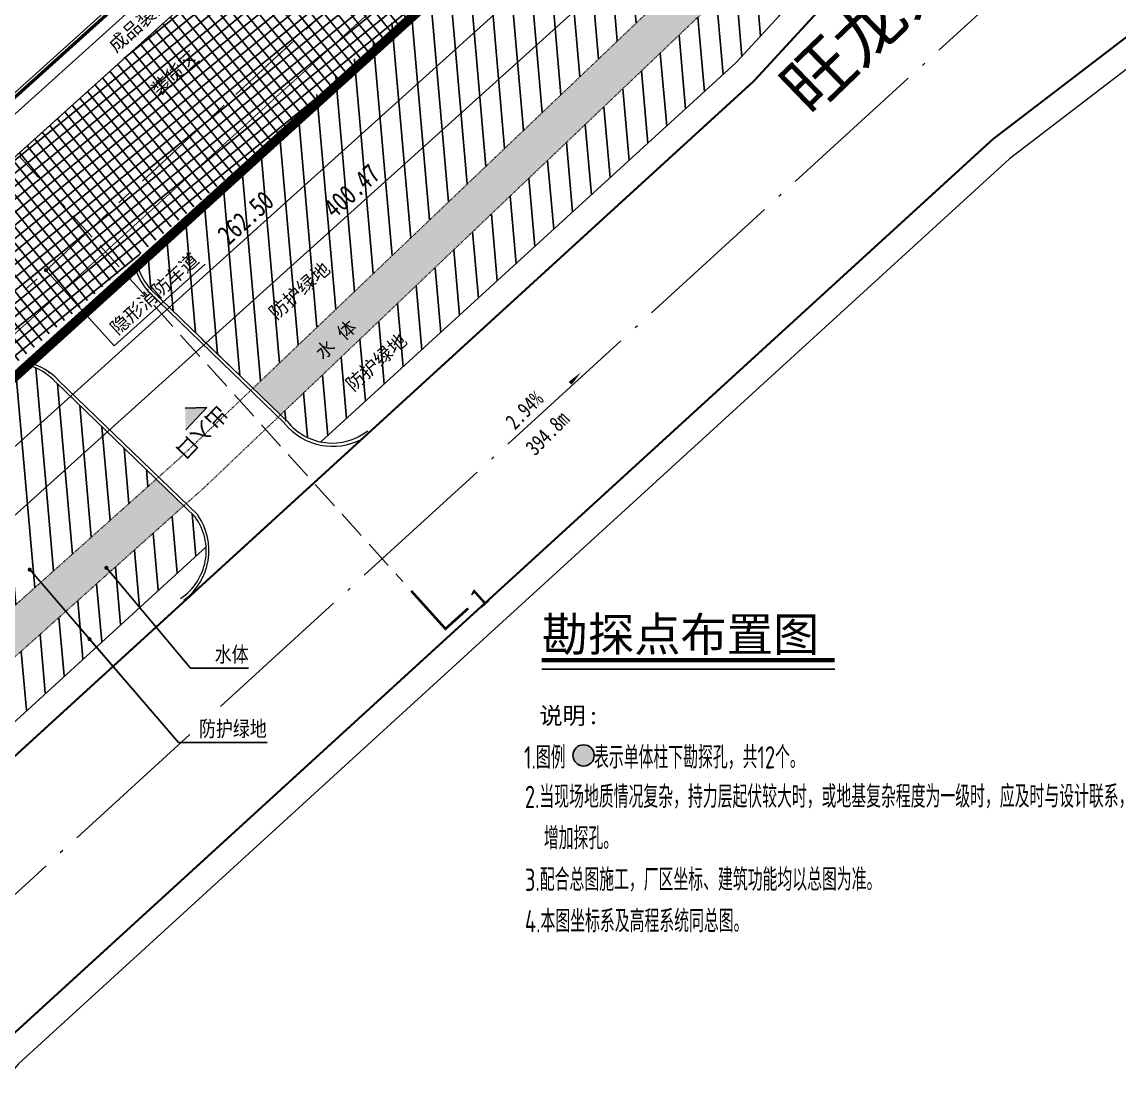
# Model space of a CAD drawing. Header units: millimetres. Extents: x 827 to 546581, y 88 to 2717140.
# Drawn here: x 545179.7 to 545351.7, y 2716458.6 to 2716625.2 of the extents above; entities that cross this region are included whole.
import ezdxf

# ---------------------------------------------------------------- set-up
doc = ezdxf.new("R2010")
doc.units = ezdxf.units.MM
doc.header["$MEASUREMENT"] = 0
doc.header["$PDMODE"] = 35
doc.header["$PDSIZE"] = 0.4
for name, pattern in [('ACAD_ISO04W100', [30.5, 24, -3, 0.5, -3]), ('CENTERX2', [4, 2.5, -0.5, 0.5, -0.5]), ('CONTINOUS', [0]), ('DASH', [0.35, 0.25, -0.1]), ('DOTE', [2.4200000000000004, 2, -0.2, 0.02, -0.2]), ('X5', [3, 2, -1])]:
    doc.linetypes.add(name, pattern=pattern)
doc.layers.get('0').update_dxf_attribs({"linetype": 'CONTINUOUS'})
doc.layers.get('Defpoints').update_dxf_attribs({"linetype": 'CONTINUOUS'})
for name, color, linetype in [('+0图框', 7, 'CONTINUOUS'), ('0-路名 道路命名规划', 7, 'CONTINUOUS'), ('00城市蓝线', 5, 'CONTINUOUS'), ('2D_ROOF', 7, 'CONTINUOUS'), ('A-Anno-Dims', 3, 'CONTINUOUS'), ('A-Anno-Note', 241, 'CONTINUOUS'), ('A-Detl-Patt', 8, 'CONTINUOUS'), ('DIM_ELEV', 3, 'CONTINUOUS'), ('DIM_LEAD', 3, 'CONTINUOUS'), ('DIM_SYMB', 3, 'CONTINUOUS'), ('PDF_0-规划道路', 7, 'CONTINUOUS'), ('PDF_PUB_DIM', 7, 'CONTINUOUS'), ('PDF_防护绿地', 7, 'CONTINUOUS'), ('PUB_TEXT', 7, 'CONTINUOUS'), ('RD-侧石线', 5, 'CONTINUOUS'), ('ROAD', 2, 'CONTINUOUS'), ('ROAD_DOTE', 1, 'CENTERX2'), ('勘探孔', 131, 'CONTINUOUS')]:
    doc.layers.add(name, color=color, linetype=linetype)
doc.layers.add('00地块边界', color=212, linetype='CONTINOUS', lineweight=25)
doc.layers.add('RD-红线', color=7, linetype='CONTINUOUS', lineweight=40)
doc.layers.add('PDF_建筑', color=7, linetype='CONTINUOUS', true_color=0x999999)
doc.styles.add('-宋体_T3', font='', dxfattribs={"width": 0.8})
doc.styles.add('-宋体_T3_T3', font='', dxfattribs={"width": 0.8})
doc.styles.add('TSSD_Dimension', font='tssdeng.shx', dxfattribs={"width": 0.7, "bigfont": 'MSI_FSX.SHX'})
doc.styles.add('宋体', font='')
doc.styles.add('黑体', font='')
doc.styles.get('-宋体_T3').set_extended_font_data('SimSun')
doc.styles.get('-宋体_T3_T3').set_extended_font_data('SimSun')
doc.styles.get('宋体').set_extended_font_data('SimSun')
doc.styles.get('黑体').set_extended_font_data('SimHei')
doc.dimstyles.new('_TCH_ARCH&&1', dxfattribs={"dimtxt": 3.037974683544304, "dimasz": 1, "dimexe": 2.5, "dimexo": 3, "dimgap": 1, "dimtad": 1, "dimzin": 0, "dimdsep": 46, "dimtxsty": '-宋体_T3_T3', "dimblk": 'ARCHTICK', "dimcen": 0.09, "dimclrt": 7, "dimazin": 2, "dimtfac": 1, "dimtix": 1, "dimtmove": 2, "dimatfit": 3, "dimfxl": 1, "dimtolj": 1, "dimtzin": 0, "dimarcsym": 0})

# ---------------------------------------------------------------- blocks, each defined once
blk = doc.blocks.new('A$C7F00770D')
at = {"layer": 'DIM_ELEV', "linetype": 'Continuous'}
blk.add_hatch(color=256, dxfattribs=at).paths.add_polyline_path([(201.4421987362439, -278.5198374609463), (201.5332511247834, -281.9127284791321), (204.8350897546625, -278.4287850721739)])
for p in [(201.4421987362439, -278.5198374609463), (201.5332511247834, -281.9127284791321)]:
    blk.add_line(p, (204.8350897546625, -278.4287850721739), dxfattribs=at)
at = {"layer": 'DIM_LEAD'}
for p, q in [((190.3451944392873, -268.7849757568911), (204.5754492634442, -255.9575629057363)), ((179.6281146140536, -256.8958459189162), (190.3451944392873, -268.7849757568911))]:
    blk.add_line(p, q, dxfattribs=at)
at = {"layer": 'DIM_LEAD', "linetype": 'Continuous'}
for p, q in [((177.0898707470624, -303.8361810212955), (200.4148481894517, -330.9683120134287)), ((189.1055774708511, -303.5674964208156), (202.2818783539115, -319.3036189475097)), ((186.4623157941969, -314.7384169339202), (200.4148481894517, -330.9683120134287)), ((202.2818783539115, -319.3036189475097), (211.3714858406456, -319.3036189475097)), ((200.4148481894517, -330.9683120134287), (214.3001650004881, -330.9683120134287))]:
    blk.add_line(p, q, dxfattribs=at)
at = {"layer": 'DIM_LEAD', "const_width": 0.32}
blk.add_lwpolyline([(179.4689724829514, -256.8792995563708, 1), (179.7872567451559, -256.9123922814615, 1)], format="xyb", close=True, dxfattribs=at)
at = {"layer": 'DIM_LEAD', "linetype": 'Continuous', "const_width": 0.3200000000000001}
for points in [[(176.9855667146621, -303.7148522580974, 1), (177.1941747794626, -303.9575097844936, 1)], [(189.002859022934, -303.4448223793879, 1), (189.2082959187683, -303.6901704622433, 1)], [(186.3580117617967, -314.6170881707221, 1), (186.5666198265972, -314.8597456971183, 1)]]:
    blk.add_lwpolyline(points, format="xyb", close=True, dxfattribs=at)
at = {"layer": '0-路名 道路命名规划', "lineweight": 0, "style": '黑体'}
blk.add_text('旺龙大道', height=8, rotation=43.99789581070289, dxfattribs=at).set_placement((299.5158688089577, -232.9928604881279))
at = {"layer": 'A-Anno-Note', "style": '宋体'}
blk.add_text('隐形消防车道', height=2.126582278481013, rotation=42.03207895462184, dxfattribs=at).set_placement((190.8675668567885, -267.1831978913397))
at = {"layer": 'PUB_TEXT', "color": 4, "style": '宋体'}
for s, p in [('成品装货平台', (190.6048819407588, -222.9080760898069, -1327.229426195475)), ('装货区', (197.3071464422392, -229.7440938679501))]:
    blk.add_text(s, height=2.126582278481008, rotation=42.00000002532022, dxfattribs=at).set_placement(p)
at = {"layer": 'PUB_TEXT', "style": '宋体'}
for s, p in [('防护绿地', (215.7499896825757, -264.7743005850352)), ('体', (226.3743911051424, -268.0248858728446)), ('水', (223.0029593905201, -271.0605366239324)), ('防护绿地', (227.7801314156968, -275.9957884238102))]:
    blk.add_text(s, height=2.126582278481008, rotation=42, dxfattribs=at).set_placement(p)
at = {"layer": 'PUB_TEXT', "linetype": 'Continuous', "style": '宋体'}
blk.add_text('出入口', height=2.430379746835443, rotation=226.5372335022147, dxfattribs=at).set_placement((206.6392250200734, -277.9207332408987))
at = {"layer": 'PUB_TEXT', "linetype": 'Continuous', "style": '-宋体_T3', "width": 0.8}
for s, p in [('水体', (206.100262211985, -318.3436189475469)), ('防护绿地', (203.6280974899419, -330.0083120134659))]:
    blk.add_text(s, height=2.430379746835443, dxfattribs=at).set_placement(p)
blk = doc.blocks.new('_ArchTick')
at = {"color": 0, "linetype": 'ByBlock', "const_width": 0.15}
blk.add_lwpolyline([(-0.5, -0.5), (0.5, 0.5)], dxfattribs=at)
blk = doc.blocks.new('*D373')
at = {"layer": 'A-Anno-Dims', "color": 0, "linetype": 'Continuous', "lineweight": -2, "transparency": 16777216}
for p, q in [((545305.650642283, 2716689.750464005), (545315.5562278903, 2716678.761575677)), ((545118.9052169963, 2716504.862524643), (545313.8823614505, 2716680.618500861)), ((545110.6734978289, 2716513.994487787), (545120.5790834362, 2716503.005599458))]:
    blk.add_line(p, q, dxfattribs=at)
at = {"layer": 'Defpoints', "color": 0, "linetype": 'Continuous', "transparency": 16777216}
for p in [(545303.6420025555, 2716691.978774227), (545313.8823614505, 2716680.618500861), (545108.6648581014, 2716516.222798008)]:
    blk.add_point(p, dxfattribs=at)
at = {"layer": 'A-Anno-Dims', "color": 0, "linetype": 'Continuous', "lineweight": -2, "transparency": 16777216}
for p, rotation in [((545313.8823614505, 2716680.618500861), 42.03207895455157), ((545118.9052169963, 2716504.862524643), 222.0320789545516)]:
    blk.add_blockref('_ArchTick', p, dxfattribs=dict(at, rotation=rotation))
at = {"layer": 'A-Anno-Dims', "color": 7, "linetype": 'Continuous', "transparency": 16777216, "insert": (545214.7868774412, 2716594.523160929), "char_height": 3.037974683544304, "attachment_point": 5, "rotation": 42.032078954560845, "style": '-宋体_T3_T3'}
blk.add_mtext('\\A1;262.50', dxfattribs=at)
blk = doc.blocks.new('*D391')
at = {"layer": 'A-Anno-Dims', "color": 0, "linetype": 'Continuous', "lineweight": -2, "transparency": 16777216}
for p, q in [((545368.154942181, 2716746.092987099), (545383.4169004315, 2716729.161938138)), ((545084.287767963, 2716462.887227645), (545381.7430339917, 2716731.018863323)), ((545070.6996761523, 2716477.961351421), (545085.9616344029, 2716461.03030246))]:
    blk.add_line(p, q, dxfattribs=at)
at = {"layer": 'Defpoints', "color": 0, "linetype": 'Continuous', "transparency": 16777216}
for p in [(545366.1463024532, 2716748.321297321), (545381.7430339917, 2716731.018863323), (545068.6910364246, 2716480.189661643)]:
    blk.add_point(p, dxfattribs=at)
at = {"layer": 'A-Anno-Dims', "color": 0, "linetype": 'Continuous', "lineweight": -2, "transparency": 16777216}
for p, rotation in [((545381.7430339917, 2716731.018863323), 42.03207895452839), ((545084.287767963, 2716462.887227645), 222.0320789545284)]:
    blk.add_blockref('_ArchTick', p, dxfattribs=dict(at, rotation=rotation))
at = {"layer": 'A-Anno-Dims', "color": 7, "linetype": 'Continuous', "transparency": 16777216, "insert": (545231.4084891952, 2716598.735693662), "char_height": 3.037974683544304, "attachment_point": 5, "rotation": 42.03207895453826, "style": '-宋体_T3_T3'}
blk.add_mtext('\\A1;400.47', dxfattribs=at)
blk = doc.blocks.new('勘探孔')
at = {"layer": '勘探孔', "linetype": 'ByBlock', "ltscale": 15}
blk.add_hatch(color=256, dxfattribs=at).paths.add_polyline_path([(2.517563205910847, -0.3100133184343576, 1), (-2.517563206842169, 0.3100133184343576, 1)])
blk.add_circle((-5.820766091346741e-10, -9.313225746154785e-10), 2.536578947368418, dxfattribs=at)

msp = doc.modelspace()

# ---------------------------------------------------------------- hatches: boundary and pattern name
at = {"linetype": 'Continuous'}
h = msp.add_hatch(dxfattribs=at)
h.set_pattern_fill('ANSI31', color=252, scale=2, angle=50, style=0)
h.set_pattern_definition([(94.99999999999984, (0, 0), (-3.162918166441292, -0.2767194832238142), [])])
edge = h.paths.add_edge_path()
edge.add_arc((545178.354126596, 2716562.700324434), 8.996154929410991, 42.37442761357152, 75.2400298240078)
edge.add_line((545180.6460789875, 2716571.399620828), (545252.4973439019, 2716636.556782735))
edge.add_line((545252.4973439019, 2716636.556782735), (545073.7778906869, 2716474.546497819))
edge.add_line((545073.7778906869, 2716474.546497819), (545084.5748748926, 2716462.328890928))
edge.add_line((545084.5748748926, 2716462.328890928), (545091.0903891209, 2716455.457648219))
edge.add_line((545091.0903891209, 2716455.457648219), (545200.7699336613, 2716553.544124873))
edge.add_line((545200.7699336613, 2716553.544124873), (545198.5652474031, 2716555.676456563))
edge.add_line((545198.5652474031, 2716555.676456563), (545185.0000920357, 2716568.763487543))
edge = h.paths.add_edge_path()
edge.add_line((545313.8779938732, 2716819.145003716), (545306.4130760801, 2716812.415989824))
edge.add_line((545306.4130760801, 2716812.415989824), (545306.7197352886, 2716811.998646995))
edge.add_arc((545340.5652240469, 2716836.867963242), 41.99999999875582, 216.3080622474967, 223.2233508830998)
edge.add_line((545309.9602616938, 2716808.104509359), (545366.146302453, 2716748.321297321))
edge.add_line((545366.146302453, 2716748.321297321), (545358.755024363, 2716740.594166126))
edge.add_line((545358.755024363, 2716740.594166126), (545197.8618066343, 2716587.034244314))
edge.add_arc((545206.4328695755, 2716589.324352973), 8.871737011975657, 194.959447258719, 222.802827689614)
edge.add_line((545199.9237086759, 2716583.296207156), (545215.9443236397, 2716567.80136527))
edge.add_line((545215.9443236397, 2716567.80136527), (545376.0819224374, 2716720.454983096))
edge.add_arc((545360.9021257426, 2716736.378982981), 22.00000000114079, 313.6293773527043, 403.2233508756487)
edge.add_line((545376.9332965019, 2716751.445554061), (545317.2471302784, 2716814.952978378))
edge.add_arc((545340.5651968248, 2716836.867990853), 31.99999998826706, 216.308062248572, 223.2233508842561, ccw=False)
edge.add_line((545314.77815778, 2716817.919940385), (545313.8779938732, 2716819.145003716))
edge = h.paths.add_edge_path()
edge.add_line((545303.7995971525, 2716831.606825388), (545304.3539792041, 2716832.106555543))
edge.add_line((545304.3539792041, 2716832.106555543), (545291.7625981973, 2716849.242589366))
edge.add_arc((545282.0924585523, 2716842.137070437), 12.00000000000835, 36.30806225173836, 43.22335088579499)
edge.add_line((545290.8367335103, 2716850.355200118), (545278.6514180928, 2716863.320649998))
edge.add_arc((545003.598643605, 2716604.817871905), 377.4622034524046, 43.2233508738362, 43.53830323132916)
edge.add_arc((545291.7245720263, 2716878.60547671), 20.00000000003543, 187.0494376132561, 223.5383032375584, ccw=False)
edge.add_line((545271.8757594799, 2716876.1509624), (545267.7928404828, 2716892.288641907))
edge.add_line((545267.7928404828, 2716892.288641907), (545261.2274170071, 2716898.225689517))
edge.add_arc((545003.5986436168, 2716604.817871829), 390.4622034966833, 48.71502481287666, 55.35974166318886)
edge.add_line((545225.5459400248, 2716926.065642213), (545219.121031597, 2716930.05326002))
edge.add_line((545219.121031597, 2716930.05326002), (545216.2643406724, 2716931.689948299))
edge.add_line((545216.2643406724, 2716931.689948299), (545213.5071156549, 2716933.806446545))
edge.add_line((545213.5071156549, 2716933.806446545), (545211.4496508258, 2716935.360896505))
edge.add_arc((545003.5986439091, 2716604.817872292), 390.4622029495393, 57.83762873389965, 61.12002697530647)
edge.add_line((545192.1826522505, 2716946.719618017), (545182.3091712146, 2716950.351981902))
edge.add_line((545182.3091712146, 2716950.351981902), (545165.281086544, 2716959.466997714))
edge.add_line((545165.281086544, 2716959.466997714), (545164.2971653583, 2716960.024865997))
edge.add_line((545164.2971653583, 2716960.024865997), (545155.5140178317, 2716953.629925875))
edge.add_arc((545003.5964137195, 2716604.816003335), 380.4603934666534, 47.49218237186187, 66.46561255316851, ccw=False)
edge.add_line((545260.6700005567, 2716885.285755621), (545261.9513804204, 2716874.923677627))
edge.add_arc((545291.72459924, 2716878.605449093), 30.00000000005664, 187.0494376127876, 223.5383032375584)
edge.add_arc((545003.598670904, 2716604.817844376), 367.4622033299877, 43.22335087284807, 43.53830323036448, ccw=False)
edge.add_line((545271.3645495072, 2716856.472180981), (545283.5498649245, 2716843.506731101))
edge.add_arc((545282.0924857571, 2716842.137042812), 2.000000011518925, 36.308062274316114, 43.22335091136432, ccw=False)
edge.add_line((545283.7041757067, 2716843.321295974), (545294.5334010591, 2716828.583439038))
edge.add_arc((545295.765038244, 2716840.520066278), 12.00000000036715, 264.1089916997461, 312.0320789385672)
h = msp.add_hatch(dxfattribs=at)
h.set_pattern_fill('水', color=252, scale=2, style=0)
h.set_pattern_definition([(0, (0, 0), (4, 4), [1.6, -6.4]), (45, (3.199999999953434, 0.7999999998137355), (8.881784197001252e-16, 8.000000000152198), [2.262736, -3.394112, 2.262744, -3.394116496]), (135, (6.400000000023283, 0.7999999998137355), (-8.000000000152198, 8.881784197001252e-16), [2.262736, -3.394112, 2.262744, -3.394116496]), (26.56505119999999, (1.599999999976717, 0), (7.999999998211898, 6.778224204140315e-09), [1.7888, -16.099743816]), (26.56505119999999, (5.599999999976717, 4), (7.999999998211898, 6.778224204140315e-09), [1.7888, -16.099743816]), (333.4349488, (6.400000000023283, 0.7999999998137355), (7.999999998211898, -6.778229533210833e-09), [1.7888, -16.099743816]), (333.4349488, (2.400000000023283, 4.799999999813735), (7.999999998211898, -6.778229533210833e-09), [1.7888, -16.099743816])])
h.paths.add_polyline_path([(545200.7699336613, 2716553.544124873), (545091.090389122, 2716455.45764822), (545095.2205895901, 2716451.101950596), (545205.0940894153, 2716549.361881567)])
edge = h.paths.add_edge_path()
edge.add_line((545304.3539792054, 2716832.106555544), (545308.8329323793, 2716836.143966131))
edge.add_line((545308.8329323793, 2716836.143966131), (545296.5976680215, 2716852.795348831))
edge.add_arc((545282.0924585564, 2716842.137070442), 17.99999999583662, 36.30806224679047, 43.22335088000766)
edge.add_line((545295.2088709915, 2716854.46426496), (545283.0235555392, 2716867.429714876))
edge.add_arc((545003.598643471, 2716604.817871838), 383.4622035980967, 43.22335087504923, 43.53830322537004)
edge.add_arc((545291.7245720269, 2716878.605476711), 13.99999999937295, 185.6514153999266, 223.5383032285261, ccw=False)
edge.add_line((545277.7926199863, 2716877.226813473), (545275.9152464468, 2716884.647105798))
edge.add_arc((545003.5986436352, 2716604.817871851), 390.4622034693213, 45.77953226993796, 47.03952001964348)
edge.add_line((545269.6961923292, 2716890.567459632), (545267.792840484, 2716892.288641909))
edge.add_line((545267.792840484, 2716892.288641909), (545271.8757594811, 2716876.150962401))
edge.add_arc((545291.7245720275, 2716878.605476711), 19.99999999997979, 187.0494376132561, 223.5383032340162)
edge.add_arc((545003.5986435633, 2716604.817871883), 377.4622035001911, 43.22335087293612, 43.53830322970191, ccw=False)
edge.add_line((545278.65141809, 2716863.320650004), (545291.3332781839, 2716849.826865412))
edge.add_line((545291.3332781839, 2716849.826865412), (545304.3539792054, 2716832.106555544))
edge = h.paths.add_edge_path()
edge.add_line((545318.3569470483, 2716823.182414304), (545313.8779938744, 2716819.145003716))
edge.add_line((545313.8779938744, 2716819.145003716), (545314.7781577792, 2716817.919940389))
edge.add_arc((545340.5651968252, 2716836.867990856), 31.9999999885662, 216.3080622461175, 223.2233508802922)
edge.add_line((545317.247130277, 2716814.952978382), (545376.933296503, 2716751.445554063))
edge.add_arc((545360.9021257451, 2716736.378982982), 21.99999999993561, -46.37062264909241, 43.223350878816404, ccw=False)
edge.add_line((545376.0819224385, 2716720.454983097), (545215.9443236401, 2716567.80136527))
edge.add_line((545215.9443236401, 2716567.80136527), (545220.2607018315, 2716563.626644277))
edge.add_line((545220.2607018315, 2716563.626644277), (545380.2218669914, 2716716.112074038))
edge.add_arc((545360.9021257462, 2716736.378982982), 27.99999999904844, 313.6293773495537, 403.2233508806779)
edge.add_line((545381.3054339824, 2716755.554618903), (545321.6192677572, 2716819.062043222))
edge.add_arc((545340.5651968267, 2716836.867990853), 25.99999998782973, 216.3080622421876, 223.2233508763398, ccw=False)
edge.add_line((545319.6132276031, 2716821.472699852), (545318.3569470483, 2716823.182414304))
h = msp.add_hatch(dxfattribs=at)
h.set_pattern_fill('ANSI31', color=252, scale=2, angle=50, style=0)
h.set_pattern_definition([(94.99999999999984, (542674, 2716314), (-3.162918166441292, -0.2767194832238142), [])])
edge = h.paths.add_edge_path()
edge.add_line((545206.4174574853, 2716548.081944495), (545205.1065601145, 2716549.349820138))
edge.add_line((545205.1065601145, 2716549.349820138), (545095.22058959, 2716451.101950596))
edge.add_line((545095.22058959, 2716451.101950596), (545097.9740565692, 2716448.198152179))
edge.add_line((545097.9740565692, 2716448.198152179), (545100.4038199084, 2716445.635730697))
edge.add_arc((544376.4916211418, 2717313.312477735), 1130.005225153225, 309.8386117566581, 310.5671046066482)
edge.add_line((545111.3771709957, 2716454.909869695), (545135.9536275205, 2716476.575201312))
edge.add_line((545135.9536275205, 2716476.575201312), (545154.7614802109, 2716494.051102312))
edge.add_line((545154.7614802109, 2716494.051102312), (545208.5826565289, 2716542.932205613))
edge.add_line((545208.5826565289, 2716542.932205613), (545206.889593498, 2716547.617710905))
edge.add_line((545206.889593498, 2716547.617710905), (545206.4174574853, 2716548.081944495))
edge = h.paths.add_edge_path()
edge.add_line((545318.9549440858, 2716823.721459807), (545318.3569470482, 2716823.182414304))
edge.add_line((545318.3569470482, 2716823.182414304), (545319.6132276041, 2716821.47269985))
edge.add_arc((545340.5651968254, 2716836.867990854), 25.99999998714912, 216.3080622483816, 223.2233508833717)
edge.add_line((545321.6192677586, 2716819.06204322), (545381.3054339824, 2716755.554618903))
edge.add_arc((545360.9021257451, 2716736.378982982), 27.99999999992205, -46.370622648894425, 43.22335087904639, ccw=False)
edge.add_line((545380.2218669913, 2716716.112074038), (545220.2607018315, 2716563.626644277))
edge.add_arc((545229.2591829055, 2716570.202393756), 11.14509501262848, 216.1579213953032, 256.1206795893629)
edge.add_line((545226.5857234917, 2716559.38270071), (545291.6181720023, 2716618.80679648))
edge.add_line((545291.6181720023, 2716618.80679648), (545319.242814758, 2716648.790253957))
edge.add_line((545319.242814758, 2716648.790253957), (545393.0653364138, 2716716.246373085))
edge.add_line((545393.0653364138, 2716716.246373085), (545394.418630555, 2716751.823186374))
edge.add_line((545394.418630555, 2716751.823186374), (545325.9338990898, 2716824.692482151))
edge.add_line((545325.9338990898, 2716824.692482151), (545324.5616322964, 2716826.560046176))
edge.add_arc((545326.9895029959, 2716814.808218919), 12.00000000069659, 101.6728088789637, 132.0320789469118)
edge = h.paths.add_edge_path()
edge.add_arc((545302.4383196912, 2716846.535484637), 11.99999999907269, 312.0320789413818, 336.3079089221521)
edge.add_line((545313.4269365085, 2716841.713628104), (545307.9066301776, 2716849.226398624))
edge.add_line((545307.9066301776, 2716849.226398624), (545297.7020971569, 2716861.047064265))
edge.add_line((545297.7020971569, 2716861.047064265), (545281.537358662, 2716879.063752453))
edge.add_arc((545003.5986436376, 2716604.817871851), 390.4622034676196, 44.61682981703316, 45.77953227019506)
edge.add_line((545275.9152464468, 2716884.647105798), (545277.7926199863, 2716877.226813473))
edge.add_arc((545291.7245720269, 2716878.605476711), 13.99999999941828, 185.6514153999266, 223.5383032386468)
edge.add_arc((545003.5986434577, 2716604.8178718), 383.4622036339183, 43.223350870305296, 43.538303227770484, ccw=False)
edge.add_line((545283.0235555738, 2716867.429714839), (545295.2088709911, 2716854.46426496))
edge.add_arc((545282.0924585576, 2716842.137070444), 17.99999999314296, 36.30806224388999, 43.223350877906284, ccw=False)
edge.add_line((545296.597668021, 2716852.795348831), (545308.8329323793, 2716836.143966131))
edge.add_line((545308.8329323793, 2716836.143966131), (545310.4728785993, 2716837.622243749))
at = {"linetype": 'ByBlock'}
h = msp.add_hatch(dxfattribs=at)
h.set_pattern_fill('ANSI37', color=251, angle=42.0320789544695, style=0)
h.set_pattern_definition([(129.064157908939, (545181.1006129851, 2717204.655433395), (-1.23259974195042, -1.000426971919369), []), (219.064157908939, (545181.1006129851, 2717204.655433395), (1.000426971919369, -1.23259974195042), [])])
h.paths.add_polyline_path([(545295.8260066797, 2716690.194712775), (545286.1051974127, 2716700.978617106), (545097.0702135903, 2716530.57901356), (545107.1040850207, 2716519.447809706), (545110.0908598214, 2716522.140143326), (545130.1437838913, 2716540.149609829), (545135.7679751281, 2716533.910341209), (545252.507391566, 2716636.547140883), (545294.4126542485, 2716677.576776208), (545288.7733482831, 2716683.837326437), (545292.1164281099, 2716686.848667769)])

# ---------------------------------------------------------------- linework, layer by layer
at = {"layer": '+0图框', "color": 1, "linetype": 'DOTE', "ltscale": 18, "const_width": 1.5, "flags": 128}
msp.add_lwpolyline([(545003.8554062307, 2716843.208539866), (545069.9430604784, 2716891.326437286), (545155.5139906114, 2716953.629953504, -0.08297686020418137), (545260.6699733363, 2716885.28578325), (545261.9513531999, 2716874.923705256, 0.1605717709365644), (545269.9771510655, 2716857.9402963, -0.001374239771482739), (545271.3645222867, 2716856.472208609), (545283.549837704, 2716843.506758729, -0.03018279937787955), (545283.7041484863, 2716843.321323603), (545306.7197080682, 2716811.998674623, 0.03018279937225415), (545309.9602344733, 2716808.104536988), (545366.1462752325, 2716748.321324949), (545358.7549971426, 2716740.594193755), (545252.4973166814, 2716636.556810363), (545073.7778634664, 2716474.546525447), (545008.9822074585, 2716547.867726836), (544984.6978982644, 2716575.347265357), (544967.5454296722, 2716594.756588256), (544975.4253665137, 2716665.976234607), (545042.3690656672, 2716720.376931637), (545034.396450915, 2716731.335494616), (544991.5221206525, 2716790.267358617)], format="xyb", close=True, dxfattribs=at)
at = {"linetype": 'DASH', "ltscale": 18}
msp.add_lwpolyline([(544972.5960242021, 2716833.493390151), (545239.4049861695, 2716537.505449154)], dxfattribs=at)
at = {"layer": '00地块边界', "linetype": 'X5', "lineweight": -2, "ltscale": 0.9, "const_width": 0.15, "flags": 128}
msp.add_lwpolyline([(545154.016013307, 2716948.82830245, -0.08138115659839573), (545255.934651211, 2716882.83744601), (545256.9891500633, 2716874.310076679, 0.1605717709376745), (545266.3525809064, 2716854.496099563, -0.001374239771503678), (545267.7210743868, 2716853.047987909), (545279.7822536379, 2716840.214621705), (545302.6904832157, 2716809.038041737, 0.03018279937102231), (545306.3167865741, 2716804.680316288), (545359.2561594452, 2716748.351631959), (545355.1984452022, 2716744.109538789), (545249.0679854193, 2716640.196717749), (545072.6894614599, 2716480.308499618), (545011.2302192403, 2716549.85429565), (544970.673368698, 2716595.747449448), (544978.271930178, 2716664.423733872), (545046.4680468363, 2716719.842187406), (545036.8223966744, 2716733.100380366), (544994.7551871382, 2716790.922836276), (545006.523871821, 2716841.440442872), (545071.708902212, 2716888.901147013), (545154.016013307, 2716948.82830245)], format="xyb", dxfattribs=at)
at = {"layer": '00城市蓝线', "linetype": 'DOTE', "lineweight": 0, "ltscale": 0.01, "flags": 128}
msp.add_lwpolyline([(545091.0903891209, 2716455.457648219), (545084.5748748926, 2716462.328890928), (545073.7778906869, 2716474.546497819), (545252.4973439019, 2716636.556782735), (545358.755024363, 2716740.594166126), (545366.146302453, 2716748.321297321), (545309.9602616938, 2716808.104509359, -0.03018279937204013), (545306.7197352886, 2716811.998646995), (545283.7041757067, 2716843.321295974, 0.03018279937787955), (545283.5498649245, 2716843.506731101), (545271.3645495072, 2716856.472180981, 0.001374239771483932), (545269.9771782858, 2716857.940268671, -0.160571770937066), (545261.9513804204, 2716874.923677627), (545260.6700005567, 2716885.285755621, 0.08297686020428441), (545155.5140178319, 2716953.629925875), (545164.2971653583, 2716960.024865997), (545165.281086544, 2716959.466997714), (545182.3091712146, 2716950.351981902), (545192.1826522505, 2716946.719618017, -0.0143231435239417), (545211.4496508254, 2716935.360896505), (545213.5071156549, 2716933.806446545), (545216.2643406724, 2716931.689948299), (545219.121031597, 2716930.05326002), (545225.5459400248, 2716926.065642213, -0.02900117327804677), (545261.2274170073, 2716898.225689517), (545267.7928404828, 2716892.288641907), (545271.8757594799, 2716876.1509624), (545271.8757594799, 2716876.1509624, 0.1605717709345891), (545277.2262913903, 2716864.828689762), (545277.2262913903, 2716864.828689762, -0.001374239771391478), (545278.6514180929, 2716863.320649998), (545278.6514180929, 2716863.320649998), (545290.8367335103, 2716850.355200118), (545290.8367335103, 2716850.355200118, -0.03018279936458986), (545291.7625981973, 2716849.242589366), (545291.7625981973, 2716849.242589366), (545304.3539792041, 2716832.106555543)], format="xyb", dxfattribs=at)
for points in [[(545323.3150852837, 2716670.154187697), (545204.2971109791, 2716556.698481477), (545204.2971109791, 2716556.698481477), (545091.090389122, 2716455.45764822), (545095.22058959, 2716451.101950596)], [(545323.3150852837, 2716670.154187697), (545204.2971109779, 2716556.698481476), (545204.2971109779, 2716556.698481476), (545091.0903891206, 2716455.457648219)], [(545327.3095849338, 2716665.672631057), (545208.3679562086, 2716552.28970243), (545095.2205895904, 2716451.101950596)]]:
    msp.add_lwpolyline(points, dxfattribs=at)
at = {"layer": '2D_ROOF'}
msp.add_lwpolyline([(544992.5383970422, 2716645.049175695), (545091.6312902747, 2716535.119204755), (545286.6084346779, 2716710.875180928), (545187.5155414456, 2716820.805151867), (545081.7450829194, 2716725.46171946), (545077.9956220944, 2716729.621231874), (545049.9931903079, 2716704.379325963), (545053.7426511329, 2716700.219813548)], close=True, dxfattribs=at)
at = {"layer": 'A-Anno-Dims', "const_width": 0.4}
msp.add_lwpolyline([(545240.744079321, 2716536.019909006), (545246.1004519282, 2716530.077748415), (545249.665748283, 2716533.291571979)], dxfattribs=at)
at = {"layer": 'A-Detl-Patt'}
msp.add_lwpolyline([(545295.8166794778, 2716690.205060026), (545286.0958702108, 2716700.988964356), (545097.0608863884, 2716530.58936081), (545114.3804432378, 2716511.375688473), (545252.4980643641, 2716636.557488133), (545294.4033270467, 2716677.587123459), (545288.7640210813, 2716683.847673687), (545292.1071009081, 2716686.85901502), (545295.8166794779, 2716690.205060026)], dxfattribs=at)
at = {"layer": 'DIM_SYMB', "linetype": 'Continuous'}
msp.add_lwpolyline([(545252.7281145894, 2716555.497886416, 0, 0, 0), (545267.3301962798, 2716570.289615609, 0, 0.6400000000000001, 0), (545265.6441244265, 2716568.581645555, 0, 0, 0)], format="xyseb", dxfattribs=at)
at = {"layer": 'DIM_SYMB', "linetype": 'Continuous', "const_width": 0.7}
msp.add_lwpolyline([(545261.180522562, 2716525.160237392), (545307.1046622007, 2716525.160237392)], dxfattribs=at)
at = {"layer": 'DIM_SYMB', "linetype": 'Continuous'}
msp.add_lwpolyline([(545261.180522562, 2716523.760237393), (545307.1046622007, 2716523.760237393)], dxfattribs=at)
at = {"layer": 'PDF_0-规划道路', "lineweight": 13}
for points in [[(545221.8531350759, 2716562.086472356), (545199.9237086759, 2716583.296207156), (545221.8531350759, 2716562.086472356)], [(545199.5003606759, 2716582.999863556), (545220.9217694759, 2716562.298146356)], [(545185.0218590759, 2716568.775370756), (545206.9512854759, 2716547.565635956)], [(545185.4028722759, 2716569.071714356), (545207.3322986759, 2716547.904314356)]]:
    msp.add_lwpolyline(points, dxfattribs=at)
for centre, radius, start, end in [((545206.803118015, 2716589.413588414), 9.715849196464516, 196.2489430165633, 221.0945100473024), ((545206.5491078118, 2716589.371252245), 8.996155168674328, 195.0569210802677, 222.3689231677322), ((545178.354126601, 2716562.700324444), 8.996154918638062, 42.37442758828121, 75.31692215223475), ((545178.3541291972, 2716562.403983442), 9.715843376940937, 43.64884125136728, 74.16336922993966), ((545228.3515276954, 2716568.203851203), 8.996152538800704, 218.1831363468154, 308.3039825320482), ((545228.4361961419, 2716568.415524782), 9.71584380036308, 219.127961880762, 297.9164165216616), ((545199.606199946, 2716542.337286712), 8.996149247552205, 303.5743671942764, 35.94192555936215), ((545199.309853869, 2716542.379623436), 9.715844370050597, 306.7164618891216, 34.66751097203991)]:
    msp.add_arc(centre, radius, start, end, dxfattribs=at)
at = {"layer": 'PDF_PUB_DIM', "lineweight": 0}
msp.add_lwpolyline([(545207.9249858758, 2716575.506603956), (545214.0211970758, 2716569.664401556)], dxfattribs=at)
at = {"layer": 'PDF_建筑', "color": 7, "lineweight": 50}
msp.add_lwpolyline([(544992.5383970418, 2716645.049175694), (545091.6441638416, 2716535.105700094), (545286.6382526419, 2716710.837454895), (545187.532485842, 2716820.780930494), (545154.1726634419, 2716790.723222495), (545150.447201042, 2716794.872032894), (545022.1304222416, 2716679.255694094), (545025.898219442, 2716675.106883695)], close=True, dxfattribs=at)
at = {"layer": 'PDF_建筑', "color": 7, "lineweight": 0}
msp.add_lwpolyline([(545053.6698482421, 2716699.830406894), (545050.1137250416, 2716703.767543294), (545022.8501138419, 2716679.213359294), (545026.6179110421, 2716675.064548894), (544993.2580886418, 2716645.006840894), (545091.6864986419, 2716535.825391694), (545285.9185610418, 2716710.879789694), (545187.4901510418, 2716820.061238894), (545154.130328642, 2716790.003530894), (545150.4048662417, 2716794.194676094), (545123.1412550418, 2716769.598157295), (545126.6973782418, 2716765.661020895)], dxfattribs=at)
msp.add_lwpolyline([(545286.6257653417, 2716710.851307743), (545287.9381441412, 2716709.369589743), (545092.9863901415, 2716533.637834943), (545091.6316765413, 2716535.119552943), (545096.3308393414, 2716529.912372543), (545291.2825933415, 2716705.686462143)], close=True, dxfattribs=at)
at = {"layer": 'PDF_防护绿地', "lineweight": 0}
msp.add_lwpolyline([(545184.0904934759, 2716570.214753956), (545183.8788194759, 2716570.214753956)], dxfattribs=at)
at = {"layer": 'RD-侧石线', "lineweight": 0, "const_width": 0.3, "flags": 128}
for points in [[(545188.4977347257, 2716955.523769944, -0.08299501947331278), (545292.4965403714, 2716876.332707718), (545305.9645973415, 2716862.002391954), (545330.5543303132, 2716828.537397471), (545398.7907882931, 2716755.932270272), (545401.5881565843, 2716752.955807445, -0.418327057208525), (545400.2348687007, 2716717.379159088), (545395.7635811561, 2716713.293472244), (545322.0680464584, 2716645.953388762), (545294.4434037027, 2716615.969931285), (545141.444003761, 2716476.165092268, -0.02716327334627218), (545046.177777155, 2716398.168584587, -0.006323704854621121), (545022.8179294568, 2716381.523769944)], [(545427.1258771085, 2716689.121209561), (545422.7203701704, 2716685.095630451), (545363.7912959429, 2716631.248558247), (545331.9013231205, 2716606.849898844), (545176.2847733528, 2716464.653611165), (545156.6530828071, 2716441.650767973, -0.01489911050283739), (545103.3459024611, 2716397.097092267), (545097.9762671621, 2716392.732446187)]]:
    msp.add_lwpolyline(points, format="xyb", dxfattribs=at)
at = {"layer": 'RD-侧石线', "color": 1, "linetype": 'ACAD_ISO04W100', "lineweight": 0, "flags": 128}
msp.add_lwpolyline([(545453.7175367654, 2716739.834571258), (545152.2369828254, 2716464.353488806, -0.02716327334635011), (545055.6266119267, 2716385.256501297, -0.001379282880348098), (545050.4960982465, 2716381.523769944, -0.001379282880348098)], format="xyb", dxfattribs=at)
at = {"layer": 'RD-红线', "linetype": 'ByBlock', "lineweight": 0}
for points in [[(545425.4186149371, 2716682.142729586), (545425.4186149365, 2716682.142729586), (545366.3605976305, 2716628.177834264), (545334.4706248082, 2716603.779174861), (545179.1662425679, 2716461.868133601), (545159.515952398, 2716438.843496859, -0.01495838046870522), (545105.8185267533, 2716393.952847135), (545105.8185267533, 2716393.952847135)], [(545208.5826565289, 2716542.932205613), (545138.7457589951, 2716479.117993133, -0.02276018476439403), (545059.7623298747, 2716413.28306298)]]:
    msp.add_lwpolyline(points, format="xyb", dxfattribs=at)
msp.add_lwpolyline([(545341.7140381495, 2716669.323574807), (545319.2428147577, 2716648.790253957), (545291.6181720021, 2716618.80679648), (545226.5857234917, 2716559.38270071)], dxfattribs=at)
at = {"layer": 'ROAD', "color": 5}
msp.add_line((545114.4307308057, 2716511.353251219), (545252.4980643602, 2716636.557488139), dxfattribs=at)
msp.add_lwpolyline([(545109.974110373, 2716507.335971754), (545252.4980643708, 2716636.557488127)], dxfattribs=at)
at = {"layer": 'ROAD_DOTE', "ltscale": 5}
msp.add_lwpolyline([(545101.4736843379, 2716518.31489393, 0.3073234303083263), (545110.5615524243, 2716518.716909644), (545245.6394018363, 2716643.837302911), (545286.752462864, 2716686.074707687)], format="xyb", dxfattribs=at)

# ---------------------------------------------------------------- block references
msp.add_blockref('A$C7F00770D', (545003.8554062196, 2716843.208539858))
at = {"layer": '勘探孔', "xscale": 0.654350399920105, "yscale": 0.654350399920105, "zscale": 0.654350399920105, "rotation": 0.04235768404103762}
msp.add_blockref('勘探孔', (545267.7452902698, 2716510.238757452), dxfattribs=at)

# ---------------------------------------------------------------- texts
at = {"layer": 'A-Anno-Note', "style": '宋体'}
msp.add_text('1', height=3.037974683544304, rotation=42.03207895462184, dxfattribs=at).set_placement((545251.6342373476, 2716533.204629551))
at = {"layer": 'PUB_TEXT', "linetype": 'Continuous', "style": '-宋体_T3', "width": 0.8}
for s, p in [('2.94%', (545256.9897353546, 2716561.181345653)), ('394.8m', (545260.136357461, 2716557.08088952))]:
    msp.add_text(s, height=2.430379746835443, rotation=45.36966458005177, dxfattribs=at).set_placement(p)
at = {"layer": 'PUB_TEXT', "linetype": 'Continuous', "style": '宋体'}
msp.add_text('勘探点布置图', height=5.316455696202532, dxfattribs=at).set_placement((545261.180522562, 2716526.560237392, 139))
at = {"layer": 'PUB_TEXT', "linetype": 'ACAD_ISO04W100', "style": '宋体'}
for s, p in [('说明', (545260.8249690341, 2716515.145438718, 139)), (':', (545268.3861504686, 2716515.145438718, 139))]:
    msp.add_text(s, height=2.658227848101266, dxfattribs=at).set_placement(p)
at = {"layer": '勘探孔', "color": 1, "style": 'TSSD_Dimension', "width": 0.7}
for s, p in [('1.图例   表示单体柱下勘探孔，共12个。', (545258.4150198607, 2716508.158835663)), ('2.当现场地质情况复杂，持力层起伏较大时，或地基复杂程度为一级时，应及时与设计联系，并根据规范要求', (545258.5412182689, 2716501.991034608)), ('  增加探孔。', (545258.5460235917, 2716495.491036385)), ('3.配合总图施工，厂区坐标、建筑功能均以总图为准。', (545258.550828913, 2716488.991038162)), ('4.本图坐标系及高程系统同总图。', (545258.5556342367, 2716482.491039939))]:
    msp.add_text(s, height=3.499999999999999, rotation=0.04235763544277015, dxfattribs=at).set_placement(p)

# ---------------------------------------------------------------- dimensions: what is measured, and where the dimension line sits
at = {"layer": 'A-Anno-Dims', "linetype": 'Continuous'}
for base, p1, p2, angle, picture, middle, turn in [((545381.7430339917, 2716731.018863323), (545068.6910364245, 2716480.189661643), (545366.1463024531, 2716748.321297321), 42.032078954577884, '*D391', (545231.4084891952, 2716598.735693662), 42.03207895453826), ((545313.8823614505, 2716680.618500861), (545108.6648581014, 2716516.222798008), (545303.6420025555, 2716691.978774227), 42.032078954627075, '*D373', (545214.7868774412, 2716594.523160929), 42.03207895456084)]:
    dim = msp.add_linear_dim(base=base, p1=p1, p2=p2, angle=angle, dimstyle='_TCH_ARCH&&1', override={"dimgap": 0}, dxfattribs=at)
    dim.commit()
    dim.dimension.update_dxf_attribs({"geometry": picture, "text_midpoint": middle, "dimtype": 161, "text_rotation": turn})

doc.saveas('drawing.dxf')
